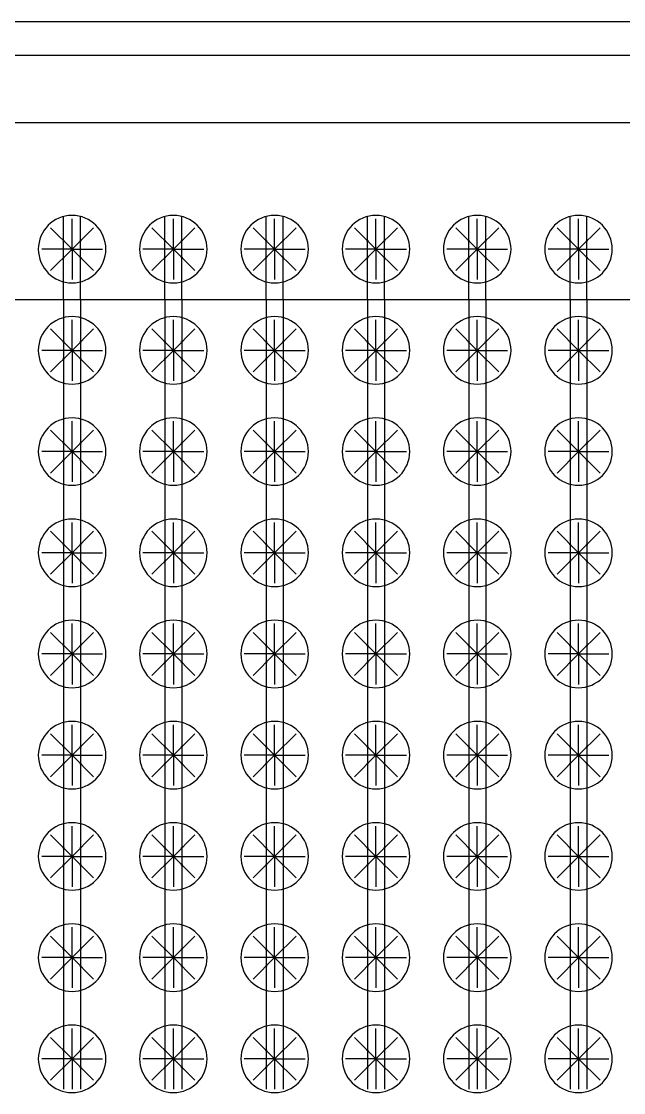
# Model space of a CAD drawing. Header units: metres. Extents: x -1021672 to -1021230, y -2826902 to -2826531.
# Drawn here: x -1021393.5 to -1021357.8, y -2826767.6 to -2826704.1 of the extents above; entities that cross this region are included whole.
import ezdxf

# ---------------------------------------------------------------- set-up
doc = ezdxf.new("R2010")
doc.units = ezdxf.units.M
for name, color, linetype in [('C-BRDG-FOUNDATION', 2, 'Continuous'), ('IRRIG-LATERAL', 6, 'Continuous'), ('IRRIG-MAIN', 4, 'Continuous'), ('PUMP-STATION-1', 40, 'Continuous'), ('TREES', 94, 'Continuous'), ('V-CTRL-BMRK', 150, 'Continuous')]:
    doc.layers.add(name, color=color, linetype=linetype)

# ---------------------------------------------------------------- blocks, each defined once
blk = doc.blocks.new('*U74')
for p, q in [((0, 2000), (86000, 2000)), ((0, -2000), (86000, -2000))]:
    blk.add_line(p, q)
blk = doc.blocks.new('MANGO_TREE')
at = {"layer": 'TREES'}
for q in [(-1.273, 1.273), (0, 1.8), (1.273, 1.273), (-1.8, 0), (-1.273, -1.273), (1.8, 0), (0, -1.8), (1.273, -1.273)]:
    blk.add_line((0, 0), q, dxfattribs=at)
blk.add_circle((0, 0), 2, dxfattribs=at)
blk = doc.blocks.new('dripper')
at = {"layer": 'PUMP-STATION-1', "true_color": 0x7aafdf}
h = blk.add_hatch(color=143, dxfattribs=at)
h.dxf.hatch_style = 1
h.paths.add_polyline_path([(-1021243.937, -2826723.087), (-1021243.937, -2826723.101), (-1021243.929, -2826723.109), (-1021243.921, -2826723.102)])
h.paths.add_polyline_path([(-1021243.921, -2826723.102), (-1021243.929, -2826723.109), (-1021243.92, -2826723.117), (-1021243.937, -2826723.133), (-1021243.937, -2826723.147), (-1021243.906, -2826723.117)])
h.paths.add_polyline_path([(-1021243.937, -2826723.133), (-1021243.945, -2826723.125), (-1021243.952, -2826723.132), (-1021243.937, -2826723.147)])
h.paths.add_polyline_path([(-1021243.953, -2826723.117), (-1021243.937, -2826723.101), (-1021243.937, -2826723.087), (-1021243.967, -2826723.117), (-1021243.952, -2826723.132), (-1021243.945, -2826723.125)])
at = {"layer": 'PUMP-STATION-1', "true_color": 0x22346e}
h = blk.add_hatch(color=159, dxfattribs=at)
h.dxf.hatch_style = 1
h.paths.add_polyline_path([(-1021243.937, -2826723.101), (-1021243.953, -2826723.117), (-1021243.945, -2826723.125), (-1021243.937, -2826723.117)])
h.paths.add_polyline_path([(-1021243.937, -2826723.101), (-1021243.937, -2826723.117), (-1021243.929, -2826723.109)])
h.paths.add_polyline_path([(-1021243.92, -2826723.117), (-1021243.929, -2826723.109), (-1021243.937, -2826723.117), (-1021243.937, -2826723.133)])
h.paths.add_polyline_path([(-1021243.937, -2826723.117), (-1021243.945, -2826723.125), (-1021243.937, -2826723.133)])
at = {"layer": 'PUMP-STATION-1', "flags": 128}
for points in [[(-1021243.906, -2826723.117), (-1021243.937, -2826723.087), (-1021243.967, -2826723.117), (-1021243.937, -2826723.147)], [(-1021243.92, -2826723.117), (-1021243.937, -2826723.101), (-1021243.953, -2826723.117), (-1021243.937, -2826723.133)]]:
    blk.add_lwpolyline(points, close=True, dxfattribs=at)
blk = doc.blocks.new('*U859')
at = {"layer": 'PUMP-STATION-1'}
blk.add_blockref('dripper', (1021243.937, 2826723.117), dxfattribs=at)
blk = doc.blocks.new('*U860')
at = {"layer": 'PUMP-STATION-1', "color": 0, "linetype": 'ByBlock', "lineweight": -2, "transparency": 16777216}
for p, rotation in [((-1021244.937, -2826723.117), 90.00000000000003), ((-1021244.937, -2826724.117), 180), ((-1021243.937, -2826724.117), 270)]:
    blk.add_blockref('*U859', p, dxfattribs=dict(at, rotation=rotation))
blk.add_blockref('*U859', (-1021243.937, -2826723.117), dxfattribs=at)
blk = doc.blocks.new('*U861')
at = {"layer": 'PUMP-STATION-1'}
blk.add_blockref('dripper', (1021243.937, 2826723.117), dxfattribs=at)
blk = doc.blocks.new('*U862')
at = {"layer": 'PUMP-STATION-1', "color": 0, "linetype": 'ByBlock', "lineweight": -2, "transparency": 16777216}
for p, rotation in [((-1021244.937, -2826723.117), 90.00000000000003), ((-1021244.937, -2826724.117), 180), ((-1021243.937, -2826724.117), 270)]:
    blk.add_blockref('*U861', p, dxfattribs=dict(at, rotation=rotation))
blk.add_blockref('*U861', (-1021243.937, -2826723.117), dxfattribs=at)
blk = doc.blocks.new('*U739')
at = {"layer": 'PUMP-STATION-1'}
blk.add_blockref('dripper', (1021243.937, 2826723.117), dxfattribs=at)
blk = doc.blocks.new('*U740')
at = {"layer": 'PUMP-STATION-1', "color": 0, "linetype": 'ByBlock', "lineweight": -2, "transparency": 16777216}
for p, rotation in [((-1021244.937, -2826723.117), 90.00000000000003), ((-1021244.937, -2826724.117), 180), ((-1021243.937, -2826724.117), 270)]:
    blk.add_blockref('*U739', p, dxfattribs=dict(at, rotation=rotation))
blk.add_blockref('*U739', (-1021243.937, -2826723.117), dxfattribs=at)
blk = doc.blocks.new('*U741')
at = {"layer": 'PUMP-STATION-1'}
blk.add_blockref('dripper', (1021243.937, 2826723.117), dxfattribs=at)
blk = doc.blocks.new('*U742')
at = {"layer": 'PUMP-STATION-1', "color": 0, "linetype": 'ByBlock', "lineweight": -2, "transparency": 16777216}
for p, rotation in [((-1021244.937, -2826723.117), 90.00000000000003), ((-1021244.937, -2826724.117), 180), ((-1021243.937, -2826724.117), 270)]:
    blk.add_blockref('*U741', p, dxfattribs=dict(at, rotation=rotation))
blk.add_blockref('*U741', (-1021243.937, -2826723.117), dxfattribs=at)
blk = doc.blocks.new('*U743')
at = {"layer": 'PUMP-STATION-1'}
blk.add_blockref('dripper', (1021243.937, 2826723.117), dxfattribs=at)
blk = doc.blocks.new('*U744')
at = {"layer": 'PUMP-STATION-1', "color": 0, "linetype": 'ByBlock', "lineweight": -2, "transparency": 16777216}
for p, rotation in [((-1021244.937, -2826723.117), 90.00000000000003), ((-1021244.937, -2826724.117), 180), ((-1021243.937, -2826724.117), 270)]:
    blk.add_blockref('*U743', p, dxfattribs=dict(at, rotation=rotation))
blk.add_blockref('*U743', (-1021243.937, -2826723.117), dxfattribs=at)
blk = doc.blocks.new('*U745')
at = {"layer": 'PUMP-STATION-1'}
blk.add_blockref('dripper', (1021243.937, 2826723.117), dxfattribs=at)
blk = doc.blocks.new('*U746')
at = {"layer": 'PUMP-STATION-1', "color": 0, "linetype": 'ByBlock', "lineweight": -2, "transparency": 16777216}
for p, rotation in [((-1021244.937, -2826723.117), 90.00000000000003), ((-1021244.937, -2826724.117), 180), ((-1021243.937, -2826724.117), 270)]:
    blk.add_blockref('*U745', p, dxfattribs=dict(at, rotation=rotation))
blk.add_blockref('*U745', (-1021243.937, -2826723.117), dxfattribs=at)
blk = doc.blocks.new('*U747')
at = {"layer": 'PUMP-STATION-1'}
blk.add_blockref('dripper', (1021243.937, 2826723.117), dxfattribs=at)
blk = doc.blocks.new('*U748')
at = {"layer": 'PUMP-STATION-1', "color": 0, "linetype": 'ByBlock', "lineweight": -2, "transparency": 16777216}
for p, rotation in [((-1021244.937, -2826723.117), 90.00000000000003), ((-1021244.937, -2826724.117), 180), ((-1021243.937, -2826724.117), 270)]:
    blk.add_blockref('*U747', p, dxfattribs=dict(at, rotation=rotation))
blk.add_blockref('*U747', (-1021243.937, -2826723.117), dxfattribs=at)
blk = doc.blocks.new('*U843')
at = {"layer": 'PUMP-STATION-1'}
blk.add_blockref('dripper', (1021243.937, 2826723.117), dxfattribs=at)
blk = doc.blocks.new('*U844')
at = {"layer": 'PUMP-STATION-1', "color": 0, "linetype": 'ByBlock', "lineweight": -2, "transparency": 16777216}
for p, rotation in [((-1021244.937, -2826723.117), 90.00000000000003), ((-1021244.937, -2826724.117), 180), ((-1021243.937, -2826724.117), 270)]:
    blk.add_blockref('*U843', p, dxfattribs=dict(at, rotation=rotation))
blk.add_blockref('*U843', (-1021243.937, -2826723.117), dxfattribs=at)
blk = doc.blocks.new('*U1077')
at = {"layer": 'PUMP-STATION-1'}
blk.add_blockref('dripper', (1021243.937, 2826723.117), dxfattribs=at)
blk = doc.blocks.new('*U1078')
at = {"layer": 'PUMP-STATION-1', "color": 0, "linetype": 'ByBlock', "lineweight": -2, "transparency": 16777216}
for p, rotation in [((-1021244.937, -2826723.117), 90.00000000000003), ((-1021244.937, -2826724.117), 180), ((-1021243.937, -2826724.117), 270)]:
    blk.add_blockref('*U1077', p, dxfattribs=dict(at, rotation=rotation))
blk.add_blockref('*U1077', (-1021243.937, -2826723.117), dxfattribs=at)
blk = doc.blocks.new('*U1079')
at = {"layer": 'PUMP-STATION-1'}
blk.add_blockref('dripper', (1021243.937, 2826723.117), dxfattribs=at)
blk = doc.blocks.new('*U1080')
at = {"layer": 'PUMP-STATION-1', "color": 0, "linetype": 'ByBlock', "lineweight": -2, "transparency": 16777216}
for p, rotation in [((-1021244.937, -2826723.117), 90.00000000000003), ((-1021244.937, -2826724.117), 180), ((-1021243.937, -2826724.117), 270)]:
    blk.add_blockref('*U1079', p, dxfattribs=dict(at, rotation=rotation))
blk.add_blockref('*U1079', (-1021243.937, -2826723.117), dxfattribs=at)
blk = doc.blocks.new('*U1081')
at = {"layer": 'PUMP-STATION-1'}
blk.add_blockref('dripper', (1021243.937, 2826723.117), dxfattribs=at)
blk = doc.blocks.new('*U1082')
at = {"layer": 'PUMP-STATION-1', "color": 0, "linetype": 'ByBlock', "lineweight": -2, "transparency": 16777216}
for p, rotation in [((-1021244.937, -2826723.117), 90.00000000000003), ((-1021244.937, -2826724.117), 180), ((-1021243.937, -2826724.117), 270)]:
    blk.add_blockref('*U1081', p, dxfattribs=dict(at, rotation=rotation))
blk.add_blockref('*U1081', (-1021243.937, -2826723.117), dxfattribs=at)
blk = doc.blocks.new('*U833')
at = {"layer": 'PUMP-STATION-1'}
blk.add_blockref('dripper', (1021243.937, 2826723.117), dxfattribs=at)
blk = doc.blocks.new('*U834')
at = {"layer": 'PUMP-STATION-1', "color": 0, "linetype": 'ByBlock', "lineweight": -2, "transparency": 16777216}
for p, rotation in [((-1021244.937, -2826723.117), 90.00000000000003), ((-1021244.937, -2826724.117), 180), ((-1021243.937, -2826724.117), 270)]:
    blk.add_blockref('*U833', p, dxfattribs=dict(at, rotation=rotation))
blk.add_blockref('*U833', (-1021243.937, -2826723.117), dxfattribs=at)
blk = doc.blocks.new('*U835')
at = {"layer": 'PUMP-STATION-1'}
blk.add_blockref('dripper', (1021243.937, 2826723.117), dxfattribs=at)
blk = doc.blocks.new('*U836')
at = {"layer": 'PUMP-STATION-1', "color": 0, "linetype": 'ByBlock', "lineweight": -2, "transparency": 16777216}
for p, rotation in [((-1021244.937, -2826723.117), 90.00000000000003), ((-1021244.937, -2826724.117), 180), ((-1021243.937, -2826724.117), 270)]:
    blk.add_blockref('*U835', p, dxfattribs=dict(at, rotation=rotation))
blk.add_blockref('*U835', (-1021243.937, -2826723.117), dxfattribs=at)
blk = doc.blocks.new('*U837')
at = {"layer": 'PUMP-STATION-1'}
blk.add_blockref('dripper', (1021243.937, 2826723.117), dxfattribs=at)
blk = doc.blocks.new('*U838')
at = {"layer": 'PUMP-STATION-1', "color": 0, "linetype": 'ByBlock', "lineweight": -2, "transparency": 16777216}
for p, rotation in [((-1021244.937, -2826723.117), 90.00000000000003), ((-1021244.937, -2826724.117), 180), ((-1021243.937, -2826724.117), 270)]:
    blk.add_blockref('*U837', p, dxfattribs=dict(at, rotation=rotation))
blk.add_blockref('*U837', (-1021243.937, -2826723.117), dxfattribs=at)
blk = doc.blocks.new('*U839')
at = {"layer": 'PUMP-STATION-1'}
blk.add_blockref('dripper', (1021243.937, 2826723.117), dxfattribs=at)
blk = doc.blocks.new('*U840')
at = {"layer": 'PUMP-STATION-1', "color": 0, "linetype": 'ByBlock', "lineweight": -2, "transparency": 16777216}
for p, rotation in [((-1021244.937, -2826723.117), 90.00000000000003), ((-1021244.937, -2826724.117), 180), ((-1021243.937, -2826724.117), 270)]:
    blk.add_blockref('*U839', p, dxfattribs=dict(at, rotation=rotation))
blk.add_blockref('*U839', (-1021243.937, -2826723.117), dxfattribs=at)
blk = doc.blocks.new('*U841')
at = {"layer": 'PUMP-STATION-1'}
blk.add_blockref('dripper', (1021243.937, 2826723.117), dxfattribs=at)
blk = doc.blocks.new('*U842')
at = {"layer": 'PUMP-STATION-1', "color": 0, "linetype": 'ByBlock', "lineweight": -2, "transparency": 16777216}
for p, rotation in [((-1021244.937, -2826723.117), 90.00000000000003), ((-1021244.937, -2826724.117), 180), ((-1021243.937, -2826724.117), 270)]:
    blk.add_blockref('*U841', p, dxfattribs=dict(at, rotation=rotation))
blk.add_blockref('*U841', (-1021243.937, -2826723.117), dxfattribs=at)
blk = doc.blocks.new('*U761')
at = {"layer": 'PUMP-STATION-1'}
blk.add_blockref('dripper', (1021243.937, 2826723.117), dxfattribs=at)
blk = doc.blocks.new('*U762')
at = {"layer": 'PUMP-STATION-1', "color": 0, "linetype": 'ByBlock', "lineweight": -2, "transparency": 16777216}
for p, rotation in [((-1021244.937, -2826723.117), 90.00000000000003), ((-1021244.937, -2826724.117), 180), ((-1021243.937, -2826724.117), 270)]:
    blk.add_blockref('*U761', p, dxfattribs=dict(at, rotation=rotation))
blk.add_blockref('*U761', (-1021243.937, -2826723.117), dxfattribs=at)
blk = doc.blocks.new('*U763')
at = {"layer": 'PUMP-STATION-1'}
blk.add_blockref('dripper', (1021243.937, 2826723.117), dxfattribs=at)
blk = doc.blocks.new('*U764')
at = {"layer": 'PUMP-STATION-1', "color": 0, "linetype": 'ByBlock', "lineweight": -2, "transparency": 16777216}
for p, rotation in [((-1021244.937, -2826723.117), 90.00000000000003), ((-1021244.937, -2826724.117), 180), ((-1021243.937, -2826724.117), 270)]:
    blk.add_blockref('*U763', p, dxfattribs=dict(at, rotation=rotation))
blk.add_blockref('*U763', (-1021243.937, -2826723.117), dxfattribs=at)
blk = doc.blocks.new('*U765')
at = {"layer": 'PUMP-STATION-1'}
blk.add_blockref('dripper', (1021243.937, 2826723.117), dxfattribs=at)
blk = doc.blocks.new('*U766')
at = {"layer": 'PUMP-STATION-1', "color": 0, "linetype": 'ByBlock', "lineweight": -2, "transparency": 16777216}
for p, rotation in [((-1021244.937, -2826723.117), 90.00000000000003), ((-1021244.937, -2826724.117), 180), ((-1021243.937, -2826724.117), 270)]:
    blk.add_blockref('*U765', p, dxfattribs=dict(at, rotation=rotation))
blk.add_blockref('*U765', (-1021243.937, -2826723.117), dxfattribs=at)
blk = doc.blocks.new('*U767')
at = {"layer": 'PUMP-STATION-1'}
blk.add_blockref('dripper', (1021243.937, 2826723.117), dxfattribs=at)
blk = doc.blocks.new('*U768')
at = {"layer": 'PUMP-STATION-1', "color": 0, "linetype": 'ByBlock', "lineweight": -2, "transparency": 16777216}
for p, rotation in [((-1021244.937, -2826723.117), 90.00000000000003), ((-1021244.937, -2826724.117), 180), ((-1021243.937, -2826724.117), 270)]:
    blk.add_blockref('*U767', p, dxfattribs=dict(at, rotation=rotation))
blk.add_blockref('*U767', (-1021243.937, -2826723.117), dxfattribs=at)
blk = doc.blocks.new('*U677')
at = {"layer": 'PUMP-STATION-1'}
blk.add_blockref('dripper', (1021243.937, 2826723.117), dxfattribs=at)
blk = doc.blocks.new('*U678')
at = {"layer": 'PUMP-STATION-1', "color": 0, "linetype": 'ByBlock', "lineweight": -2, "transparency": 16777216}
for p, rotation in [((-1021244.937, -2826723.117), 90.00000000000003), ((-1021244.937, -2826724.117), 180), ((-1021243.937, -2826724.117), 270)]:
    blk.add_blockref('*U677', p, dxfattribs=dict(at, rotation=rotation))
blk.add_blockref('*U677', (-1021243.937, -2826723.117), dxfattribs=at)
blk = doc.blocks.new('*U679')
at = {"layer": 'PUMP-STATION-1'}
blk.add_blockref('dripper', (1021243.937, 2826723.117), dxfattribs=at)
blk = doc.blocks.new('*U680')
at = {"layer": 'PUMP-STATION-1', "color": 0, "linetype": 'ByBlock', "lineweight": -2, "transparency": 16777216}
for p, rotation in [((-1021244.937, -2826723.117), 90.00000000000003), ((-1021244.937, -2826724.117), 180), ((-1021243.937, -2826724.117), 270)]:
    blk.add_blockref('*U679', p, dxfattribs=dict(at, rotation=rotation))
blk.add_blockref('*U679', (-1021243.937, -2826723.117), dxfattribs=at)
blk = doc.blocks.new('*U681')
at = {"layer": 'PUMP-STATION-1'}
blk.add_blockref('dripper', (1021243.937, 2826723.117), dxfattribs=at)
blk = doc.blocks.new('*U682')
at = {"layer": 'PUMP-STATION-1', "color": 0, "linetype": 'ByBlock', "lineweight": -2, "transparency": 16777216}
for p, rotation in [((-1021244.937, -2826723.117), 90.00000000000003), ((-1021244.937, -2826724.117), 180), ((-1021243.937, -2826724.117), 270)]:
    blk.add_blockref('*U681', p, dxfattribs=dict(at, rotation=rotation))
blk.add_blockref('*U681', (-1021243.937, -2826723.117), dxfattribs=at)
blk = doc.blocks.new('*U683')
at = {"layer": 'PUMP-STATION-1'}
blk.add_blockref('dripper', (1021243.937, 2826723.117), dxfattribs=at)
blk = doc.blocks.new('*U684')
at = {"layer": 'PUMP-STATION-1', "color": 0, "linetype": 'ByBlock', "lineweight": -2, "transparency": 16777216}
for p, rotation in [((-1021244.937, -2826723.117), 90.00000000000003), ((-1021244.937, -2826724.117), 180), ((-1021243.937, -2826724.117), 270)]:
    blk.add_blockref('*U683', p, dxfattribs=dict(at, rotation=rotation))
blk.add_blockref('*U683', (-1021243.937, -2826723.117), dxfattribs=at)
blk = doc.blocks.new('*U1109')
at = {"layer": 'PUMP-STATION-1'}
blk.add_blockref('dripper', (1021243.937, 2826723.117), dxfattribs=at)
blk = doc.blocks.new('*U1110')
at = {"layer": 'PUMP-STATION-1', "color": 0, "linetype": 'ByBlock', "lineweight": -2, "transparency": 16777216}
for p, rotation in [((-1021244.937, -2826723.117), 90.00000000000003), ((-1021244.937, -2826724.117), 180), ((-1021243.937, -2826724.117), 270)]:
    blk.add_blockref('*U1109', p, dxfattribs=dict(at, rotation=rotation))
blk.add_blockref('*U1109', (-1021243.937, -2826723.117), dxfattribs=at)
blk = doc.blocks.new('*U1111')
at = {"layer": 'PUMP-STATION-1'}
blk.add_blockref('dripper', (1021243.937, 2826723.117), dxfattribs=at)
blk = doc.blocks.new('*U1112')
at = {"layer": 'PUMP-STATION-1', "color": 0, "linetype": 'ByBlock', "lineweight": -2, "transparency": 16777216}
for p, rotation in [((-1021244.937, -2826723.117), 90.00000000000003), ((-1021244.937, -2826724.117), 180), ((-1021243.937, -2826724.117), 270)]:
    blk.add_blockref('*U1111', p, dxfattribs=dict(at, rotation=rotation))
blk.add_blockref('*U1111', (-1021243.937, -2826723.117), dxfattribs=at)
blk = doc.blocks.new('*U1113')
at = {"layer": 'PUMP-STATION-1'}
blk.add_blockref('dripper', (1021243.937, 2826723.117), dxfattribs=at)
blk = doc.blocks.new('*U1114')
at = {"layer": 'PUMP-STATION-1', "color": 0, "linetype": 'ByBlock', "lineweight": -2, "transparency": 16777216}
for p, rotation in [((-1021244.937, -2826723.117), 90.00000000000003), ((-1021244.937, -2826724.117), 180), ((-1021243.937, -2826724.117), 270)]:
    blk.add_blockref('*U1113', p, dxfattribs=dict(at, rotation=rotation))
blk.add_blockref('*U1113', (-1021243.937, -2826723.117), dxfattribs=at)
blk = doc.blocks.new('*U1115')
at = {"layer": 'PUMP-STATION-1'}
blk.add_blockref('dripper', (1021243.937, 2826723.117), dxfattribs=at)
blk = doc.blocks.new('*U1116')
at = {"layer": 'PUMP-STATION-1', "color": 0, "linetype": 'ByBlock', "lineweight": -2, "transparency": 16777216}
for p, rotation in [((-1021244.937, -2826723.117), 90.00000000000003), ((-1021244.937, -2826724.117), 180), ((-1021243.937, -2826724.117), 270)]:
    blk.add_blockref('*U1115', p, dxfattribs=dict(at, rotation=rotation))
blk.add_blockref('*U1115', (-1021243.937, -2826723.117), dxfattribs=at)
blk = doc.blocks.new('*U1117')
at = {"layer": 'PUMP-STATION-1'}
blk.add_blockref('dripper', (1021243.937, 2826723.117), dxfattribs=at)
blk = doc.blocks.new('*U1118')
at = {"layer": 'PUMP-STATION-1', "color": 0, "linetype": 'ByBlock', "lineweight": -2, "transparency": 16777216}
for p, rotation in [((-1021244.937, -2826723.117), 90.00000000000003), ((-1021244.937, -2826724.117), 180), ((-1021243.937, -2826724.117), 270)]:
    blk.add_blockref('*U1117', p, dxfattribs=dict(at, rotation=rotation))
blk.add_blockref('*U1117', (-1021243.937, -2826723.117), dxfattribs=at)
blk = doc.blocks.new('*U1123')
at = {"layer": 'PUMP-STATION-1'}
blk.add_blockref('dripper', (1021243.937, 2826723.117), dxfattribs=at)
blk = doc.blocks.new('*U1124')
at = {"layer": 'PUMP-STATION-1', "color": 0, "linetype": 'ByBlock', "lineweight": -2, "transparency": 16777216}
for p, rotation in [((-1021244.937, -2826723.117), 90.00000000000003), ((-1021244.937, -2826724.117), 180), ((-1021243.937, -2826724.117), 270)]:
    blk.add_blockref('*U1123', p, dxfattribs=dict(at, rotation=rotation))
blk.add_blockref('*U1123', (-1021243.937, -2826723.117), dxfattribs=at)
blk = doc.blocks.new('*U1125')
at = {"layer": 'PUMP-STATION-1'}
blk.add_blockref('dripper', (1021243.937, 2826723.117), dxfattribs=at)
blk = doc.blocks.new('*U1126')
at = {"layer": 'PUMP-STATION-1', "color": 0, "linetype": 'ByBlock', "lineweight": -2, "transparency": 16777216}
for p, rotation in [((-1021244.937, -2826723.117), 90.00000000000003), ((-1021244.937, -2826724.117), 180), ((-1021243.937, -2826724.117), 270)]:
    blk.add_blockref('*U1125', p, dxfattribs=dict(at, rotation=rotation))
blk.add_blockref('*U1125', (-1021243.937, -2826723.117), dxfattribs=at)
blk = doc.blocks.new('*U1127')
at = {"layer": 'PUMP-STATION-1'}
blk.add_blockref('dripper', (1021243.937, 2826723.117), dxfattribs=at)
blk = doc.blocks.new('*U1128')
at = {"layer": 'PUMP-STATION-1', "color": 0, "linetype": 'ByBlock', "lineweight": -2, "transparency": 16777216}
for p, rotation in [((-1021244.937, -2826723.117), 90.00000000000003), ((-1021244.937, -2826724.117), 180), ((-1021243.937, -2826724.117), 270)]:
    blk.add_blockref('*U1127', p, dxfattribs=dict(at, rotation=rotation))
blk.add_blockref('*U1127', (-1021243.937, -2826723.117), dxfattribs=at)
blk = doc.blocks.new('*U1133')
at = {"layer": 'PUMP-STATION-1'}
blk.add_blockref('dripper', (1021243.937, 2826723.117), dxfattribs=at)
blk = doc.blocks.new('*U1134')
at = {"layer": 'PUMP-STATION-1', "color": 0, "linetype": 'ByBlock', "lineweight": -2, "transparency": 16777216}
for p, rotation in [((-1021244.937, -2826723.117), 90.00000000000003), ((-1021244.937, -2826724.117), 180), ((-1021243.937, -2826724.117), 270)]:
    blk.add_blockref('*U1133', p, dxfattribs=dict(at, rotation=rotation))
blk.add_blockref('*U1133', (-1021243.937, -2826723.117), dxfattribs=at)
blk = doc.blocks.new('*U1145')
at = {"layer": 'PUMP-STATION-1'}
blk.add_blockref('dripper', (1021243.937, 2826723.117), dxfattribs=at)
blk = doc.blocks.new('*U1146')
at = {"layer": 'PUMP-STATION-1', "color": 0, "linetype": 'ByBlock', "lineweight": -2, "transparency": 16777216}
for p, rotation in [((-1021244.937, -2826723.117), 90.00000000000003), ((-1021244.937, -2826724.117), 180), ((-1021243.937, -2826724.117), 270)]:
    blk.add_blockref('*U1145', p, dxfattribs=dict(at, rotation=rotation))
blk.add_blockref('*U1145', (-1021243.937, -2826723.117), dxfattribs=at)
blk = doc.blocks.new('*U1147')
at = {"layer": 'PUMP-STATION-1'}
blk.add_blockref('dripper', (1021243.937, 2826723.117), dxfattribs=at)
blk = doc.blocks.new('*U1148')
at = {"layer": 'PUMP-STATION-1', "color": 0, "linetype": 'ByBlock', "lineweight": -2, "transparency": 16777216}
for p, rotation in [((-1021244.937, -2826723.117), 90.00000000000003), ((-1021244.937, -2826724.117), 180), ((-1021243.937, -2826724.117), 270)]:
    blk.add_blockref('*U1147', p, dxfattribs=dict(at, rotation=rotation))
blk.add_blockref('*U1147', (-1021243.937, -2826723.117), dxfattribs=at)
blk = doc.blocks.new('*U1149')
at = {"layer": 'PUMP-STATION-1'}
blk.add_blockref('dripper', (1021243.937, 2826723.117), dxfattribs=at)
blk = doc.blocks.new('*U1150')
at = {"layer": 'PUMP-STATION-1', "color": 0, "linetype": 'ByBlock', "lineweight": -2, "transparency": 16777216}
for p, rotation in [((-1021244.937, -2826723.117), 90.00000000000003), ((-1021244.937, -2826724.117), 180), ((-1021243.937, -2826724.117), 270)]:
    blk.add_blockref('*U1149', p, dxfattribs=dict(at, rotation=rotation))
blk.add_blockref('*U1149', (-1021243.937, -2826723.117), dxfattribs=at)
blk = doc.blocks.new('*U1151')
at = {"layer": 'PUMP-STATION-1'}
blk.add_blockref('dripper', (1021243.937, 2826723.117), dxfattribs=at)
blk = doc.blocks.new('*U1152')
at = {"layer": 'PUMP-STATION-1', "color": 0, "linetype": 'ByBlock', "lineweight": -2, "transparency": 16777216}
for p, rotation in [((-1021244.937, -2826723.117), 90.00000000000003), ((-1021244.937, -2826724.117), 180), ((-1021243.937, -2826724.117), 270)]:
    blk.add_blockref('*U1151', p, dxfattribs=dict(at, rotation=rotation))
blk.add_blockref('*U1151', (-1021243.937, -2826723.117), dxfattribs=at)
blk = doc.blocks.new('*U1153')
at = {"layer": 'PUMP-STATION-1'}
blk.add_blockref('dripper', (1021243.937, 2826723.117), dxfattribs=at)
blk = doc.blocks.new('*U1154')
at = {"layer": 'PUMP-STATION-1', "color": 0, "linetype": 'ByBlock', "lineweight": -2, "transparency": 16777216}
for p, rotation in [((-1021244.937, -2826723.117), 90.00000000000003), ((-1021244.937, -2826724.117), 180), ((-1021243.937, -2826724.117), 270)]:
    blk.add_blockref('*U1153', p, dxfattribs=dict(at, rotation=rotation))
blk.add_blockref('*U1153', (-1021243.937, -2826723.117), dxfattribs=at)
blk = doc.blocks.new('*U1135')
at = {"layer": 'PUMP-STATION-1'}
blk.add_blockref('dripper', (1021243.937, 2826723.117), dxfattribs=at)
blk = doc.blocks.new('*U1136')
at = {"layer": 'PUMP-STATION-1', "color": 0, "linetype": 'ByBlock', "lineweight": -2, "transparency": 16777216}
for p, rotation in [((-1021244.937, -2826723.117), 90.00000000000003), ((-1021244.937, -2826724.117), 180), ((-1021243.937, -2826724.117), 270)]:
    blk.add_blockref('*U1135', p, dxfattribs=dict(at, rotation=rotation))
blk.add_blockref('*U1135', (-1021243.937, -2826723.117), dxfattribs=at)
blk = doc.blocks.new('*U1137')
at = {"layer": 'PUMP-STATION-1'}
blk.add_blockref('dripper', (1021243.937, 2826723.117), dxfattribs=at)
blk = doc.blocks.new('*U1138')
at = {"layer": 'PUMP-STATION-1', "color": 0, "linetype": 'ByBlock', "lineweight": -2, "transparency": 16777216}
for p, rotation in [((-1021244.937, -2826723.117), 90.00000000000003), ((-1021244.937, -2826724.117), 180), ((-1021243.937, -2826724.117), 270)]:
    blk.add_blockref('*U1137', p, dxfattribs=dict(at, rotation=rotation))
blk.add_blockref('*U1137', (-1021243.937, -2826723.117), dxfattribs=at)
blk = doc.blocks.new('*U799')
at = {"layer": 'PUMP-STATION-1'}
blk.add_blockref('dripper', (1021243.937, 2826723.117), dxfattribs=at)
blk = doc.blocks.new('*U800')
at = {"layer": 'PUMP-STATION-1', "color": 0, "linetype": 'ByBlock', "lineweight": -2, "transparency": 16777216}
for p, rotation in [((-1021244.937, -2826723.117), 90.00000000000003), ((-1021244.937, -2826724.117), 180), ((-1021243.937, -2826724.117), 270)]:
    blk.add_blockref('*U799', p, dxfattribs=dict(at, rotation=rotation))
blk.add_blockref('*U799', (-1021243.937, -2826723.117), dxfattribs=at)
blk = doc.blocks.new('*U801')
at = {"layer": 'PUMP-STATION-1'}
blk.add_blockref('dripper', (1021243.937, 2826723.117), dxfattribs=at)
blk = doc.blocks.new('*U802')
at = {"layer": 'PUMP-STATION-1', "color": 0, "linetype": 'ByBlock', "lineweight": -2, "transparency": 16777216}
for p, rotation in [((-1021244.937, -2826723.117), 90.00000000000003), ((-1021244.937, -2826724.117), 180), ((-1021243.937, -2826724.117), 270)]:
    blk.add_blockref('*U801', p, dxfattribs=dict(at, rotation=rotation))
blk.add_blockref('*U801', (-1021243.937, -2826723.117), dxfattribs=at)
blk = doc.blocks.new('*U715')
at = {"layer": 'PUMP-STATION-1'}
blk.add_blockref('dripper', (1021243.937, 2826723.117), dxfattribs=at)
blk = doc.blocks.new('*U716')
at = {"layer": 'PUMP-STATION-1', "color": 0, "linetype": 'ByBlock', "lineweight": -2, "transparency": 16777216}
for p, rotation in [((-1021244.937, -2826723.117), 90.00000000000003), ((-1021244.937, -2826724.117), 180), ((-1021243.937, -2826724.117), 270)]:
    blk.add_blockref('*U715', p, dxfattribs=dict(at, rotation=rotation))
blk.add_blockref('*U715', (-1021243.937, -2826723.117), dxfattribs=at)
blk = doc.blocks.new('*U717')
at = {"layer": 'PUMP-STATION-1'}
blk.add_blockref('dripper', (1021243.937, 2826723.117), dxfattribs=at)
blk = doc.blocks.new('*U718')
at = {"layer": 'PUMP-STATION-1', "color": 0, "linetype": 'ByBlock', "lineweight": -2, "transparency": 16777216}
for p, rotation in [((-1021244.937, -2826723.117), 90.00000000000003), ((-1021244.937, -2826724.117), 180), ((-1021243.937, -2826724.117), 270)]:
    blk.add_blockref('*U717', p, dxfattribs=dict(at, rotation=rotation))
blk.add_blockref('*U717', (-1021243.937, -2826723.117), dxfattribs=at)
blk = doc.blocks.new('*U719')
at = {"layer": 'PUMP-STATION-1'}
blk.add_blockref('dripper', (1021243.937, 2826723.117), dxfattribs=at)
blk = doc.blocks.new('*U720')
at = {"layer": 'PUMP-STATION-1', "color": 0, "linetype": 'ByBlock', "lineweight": -2, "transparency": 16777216}
for p, rotation in [((-1021244.937, -2826723.117), 90.00000000000003), ((-1021244.937, -2826724.117), 180), ((-1021243.937, -2826724.117), 270)]:
    blk.add_blockref('*U719', p, dxfattribs=dict(at, rotation=rotation))
blk.add_blockref('*U719', (-1021243.937, -2826723.117), dxfattribs=at)
blk = doc.blocks.new('*U721')
at = {"layer": 'PUMP-STATION-1'}
blk.add_blockref('dripper', (1021243.937, 2826723.117), dxfattribs=at)
blk = doc.blocks.new('*U722')
at = {"layer": 'PUMP-STATION-1', "color": 0, "linetype": 'ByBlock', "lineweight": -2, "transparency": 16777216}
for p, rotation in [((-1021244.937, -2826723.117), 90.00000000000003), ((-1021244.937, -2826724.117), 180), ((-1021243.937, -2826724.117), 270)]:
    blk.add_blockref('*U721', p, dxfattribs=dict(at, rotation=rotation))
blk.add_blockref('*U721', (-1021243.937, -2826723.117), dxfattribs=at)
blk = doc.blocks.new('*U723')
at = {"layer": 'PUMP-STATION-1'}
blk.add_blockref('dripper', (1021243.937, 2826723.117), dxfattribs=at)
blk = doc.blocks.new('*U724')
at = {"layer": 'PUMP-STATION-1', "color": 0, "linetype": 'ByBlock', "lineweight": -2, "transparency": 16777216}
for p, rotation in [((-1021244.937, -2826723.117), 90.00000000000003), ((-1021244.937, -2826724.117), 180), ((-1021243.937, -2826724.117), 270)]:
    blk.add_blockref('*U723', p, dxfattribs=dict(at, rotation=rotation))
blk.add_blockref('*U723', (-1021243.937, -2826723.117), dxfattribs=at)
blk = doc.blocks.new('*U705')
at = {"layer": 'PUMP-STATION-1'}
blk.add_blockref('dripper', (1021243.937, 2826723.117), dxfattribs=at)
blk = doc.blocks.new('*U706')
at = {"layer": 'PUMP-STATION-1', "color": 0, "linetype": 'ByBlock', "lineweight": -2, "transparency": 16777216}
for p, rotation in [((-1021244.937, -2826723.117), 90.00000000000003), ((-1021244.937, -2826724.117), 180), ((-1021243.937, -2826724.117), 270)]:
    blk.add_blockref('*U705', p, dxfattribs=dict(at, rotation=rotation))
blk.add_blockref('*U705', (-1021243.937, -2826723.117), dxfattribs=at)
blk = doc.blocks.new('*U1185')
at = {"layer": 'PUMP-STATION-1'}
blk.add_blockref('dripper', (1021243.937, 2826723.117), dxfattribs=at)
blk = doc.blocks.new('*U1186')
at = {"layer": 'PUMP-STATION-1', "color": 0, "linetype": 'ByBlock', "lineweight": -2, "transparency": 16777216}
for p, rotation in [((-1021244.937, -2826723.117), 90.00000000000003), ((-1021244.937, -2826724.117), 180), ((-1021243.937, -2826724.117), 270)]:
    blk.add_blockref('*U1185', p, dxfattribs=dict(at, rotation=rotation))
blk.add_blockref('*U1185', (-1021243.937, -2826723.117), dxfattribs=at)
blk = doc.blocks.new('*U693')
at = {"layer": 'PUMP-STATION-1', "xscale": -1, "rotation": 180}
blk.add_blockref('*U1186', (1021244.437, -2826723.617), dxfattribs=at)
blk = doc.blocks.new('*U694')
at = {"layer": 'PUMP-STATION-1', "color": 0, "linetype": 'ByBlock', "lineweight": -2, "transparency": 16777216}
for p in [(-48, 0), (-42, 0), (-36, 0), (-30, 0), (-24, 0), (-18, 0)]:
    blk.add_blockref('*U693', p, dxfattribs=at)
blk = doc.blocks.new('*U1103')
at = {"layer": 'V-CTRL-BMRK'}
for p, q in [((-0.5, -2.448), (-0.5, 2.448)), ((0.5, -2.448), (0.5, 2.448))]:
    blk.add_line(p, q, dxfattribs=at)
blk = doc.blocks.new('*U1104')
at = {"layer": 'PUMP-STATION-1', "color": 0, "linetype": 'ByBlock', "lineweight": -2, "transparency": 16777216}
for p in [(-48, 0), (-42, 0), (-36, 0), (-30, 0), (-24, 0), (-18, 0)]:
    blk.add_blockref('*U1103', p, dxfattribs=at)
blk = doc.blocks.new('B2')
at = {"layer": 'IRRIG-LATERAL'}
blk.add_line((-1021329.419, -2826720.617), (-1021425.437, -2826720.617), dxfattribs=at)
at = {"layer": 'V-CTRL-BMRK'}
for p, q in [((-1021390.969, -2826720.617), (-1021390.969, -2826767.417)), ((-1021389.969, -2826720.617), (-1021389.969, -2826767.417)), ((-1021384.969, -2826720.617), (-1021384.969, -2826767.417)), ((-1021383.969, -2826720.617), (-1021383.969, -2826767.417)), ((-1021378.969, -2826720.617), (-1021378.969, -2826767.417)), ((-1021377.969, -2826720.617), (-1021377.969, -2826767.417)), ((-1021372.969, -2826720.617), (-1021372.969, -2826767.417)), ((-1021371.969, -2826720.617), (-1021371.969, -2826767.417)), ((-1021366.969, -2826720.617), (-1021366.969, -2826767.417)), ((-1021365.969, -2826720.617), (-1021365.969, -2826767.417)), ((-1021360.969, -2826720.617), (-1021360.969, -2826767.417)), ((-1021359.969, -2826720.617), (-1021359.969, -2826767.417))]:
    blk.add_line(p, q, dxfattribs=at)
at = {"xscale": -1}
for p in [(-1021390.469, -2826717.617), (-1021384.469, -2826717.617), (-1021378.469, -2826717.617), (-1021372.469, -2826717.617), (-1021366.469, -2826717.617), (-1021360.469, -2826717.617), (-1021390.469, -2826723.617), (-1021384.469, -2826723.617), (-1021378.469, -2826723.617), (-1021372.469, -2826723.617), (-1021366.469, -2826723.617), (-1021360.469, -2826723.617), (-1021390.469, -2826729.617), (-1021384.469, -2826729.617), (-1021378.469, -2826729.617), (-1021372.469, -2826729.617), (-1021366.469, -2826729.617), (-1021360.469, -2826729.617), (-1021390.469, -2826735.617), (-1021384.469, -2826735.617), (-1021378.469, -2826735.617), (-1021372.469, -2826735.617), (-1021366.469, -2826735.617), (-1021360.469, -2826735.617), (-1021390.469, -2826741.617), (-1021384.469, -2826741.617), (-1021378.469, -2826741.617), (-1021372.469, -2826741.617), (-1021366.469, -2826741.617), (-1021360.469, -2826741.617), (-1021390.469, -2826747.617), (-1021384.469, -2826747.617), (-1021378.469, -2826747.617), (-1021372.469, -2826747.617), (-1021366.469, -2826747.617), (-1021360.469, -2826747.617), (-1021390.469, -2826753.617), (-1021384.469, -2826753.617), (-1021378.469, -2826753.617), (-1021372.469, -2826753.617), (-1021366.469, -2826753.617), (-1021360.469, -2826753.617), (-1021390.469, -2826759.617), (-1021384.469, -2826759.617), (-1021378.469, -2826759.617), (-1021372.469, -2826759.617), (-1021366.469, -2826759.617), (-1021360.469, -2826759.617), (-1021390.469, -2826765.617), (-1021384.469, -2826765.617), (-1021378.469, -2826765.617), (-1021372.469, -2826765.617), (-1021366.469, -2826765.617), (-1021360.469, -2826765.617)]:
    blk.add_blockref('MANGO_TREE', p, dxfattribs=at)
at = {"layer": 'PUMP-STATION-1'}
for name, p in [('*U1104', (-1021342.469, -2826718.129)), ('*U694', (-1021342.469, -2826717.617))]:
    blk.add_blockref(name, p, dxfattribs=at)
at = {"layer": 'PUMP-STATION-1', "xscale": -1}
for name, p in [('*U860', (-2042634.906, 0)), ('*U1078', (-2042628.906, 0)), ('*U762', (-2042622.906, 0)), ('*U1110', (-2042616.906, 0)), ('*U1134', (-2042610.906, 0)), ('*U800', (-2042604.906, 0)), ('*U862', (-2042634.906, -6)), ('*U1080', (-2042628.906, -6)), ('*U764', (-2042622.906, -6)), ('*U1112', (-2042616.906, -6)), ('*U1146', (-2042610.906, -6)), ('*U802', (-2042604.906, -6)), ('*U740', (-2042634.906, -12)), ('*U1082', (-2042628.906, -12)), ('*U766', (-2042622.906, -12)), ('*U1114', (-2042616.906, -12)), ('*U1148', (-2042610.906, -12)), ('*U716', (-2042604.906, -12)), ('*U742', (-2042634.906, -18)), ('*U834', (-2042628.906, -18)), ('*U768', (-2042622.906, -18)), ('*U1116', (-2042616.906, -18)), ('*U1150', (-2042610.906, -18)), ('*U718', (-2042604.906, -18)), ('*U744', (-2042634.906, -24)), ('*U836', (-2042628.906, -24)), ('*U678', (-2042622.906, -24)), ('*U1118', (-2042616.906, -24)), ('*U1152', (-2042610.906, -24)), ('*U720', (-2042604.906, -24)), ('*U746', (-2042634.906, -30)), ('*U838', (-2042628.906, -30)), ('*U680', (-2042622.906, -30)), ('*U1124', (-2042616.906, -30)), ('*U1154', (-2042610.906, -30)), ('*U722', (-2042604.906, -30)), ('*U748', (-2042634.906, -36)), ('*U840', (-2042628.906, -36)), ('*U682', (-2042622.906, -36)), ('*U1126', (-2042616.906, -36)), ('*U1136', (-2042610.906, -36)), ('*U724', (-2042604.906, -36)), ('*U844', (-2042634.906, -42)), ('*U842', (-2042628.906, -42)), ('*U684', (-2042622.906, -42)), ('*U1128', (-2042616.906, -42)), ('*U1138', (-2042610.906, -42)), ('*U706', (-2042604.906, -42))]:
    blk.add_blockref(name, p, dxfattribs=at)

msp = doc.modelspace()

# ---------------------------------------------------------------- linework, layer by layer
at = {"layer": 'IRRIG-MAIN'}
msp.add_line((-1021626.437, -2826704.117), (-1021328.419, -2826704.117), dxfattribs=at)

# ---------------------------------------------------------------- block references
at = {"layer": 'C-BRDG-FOUNDATION', "color": 2, "lineweight": 50, "xscale": 0.001, "yscale": 0.001, "zscale": 0.001}
msp.add_blockref('*U74', (-1021425.437, -2826708.117), dxfattribs=at)
at = {"layer": 'PUMP-STATION-1'}
msp.add_blockref('B2', (0, 0), dxfattribs=at)

doc.saveas('drawing.dxf')
